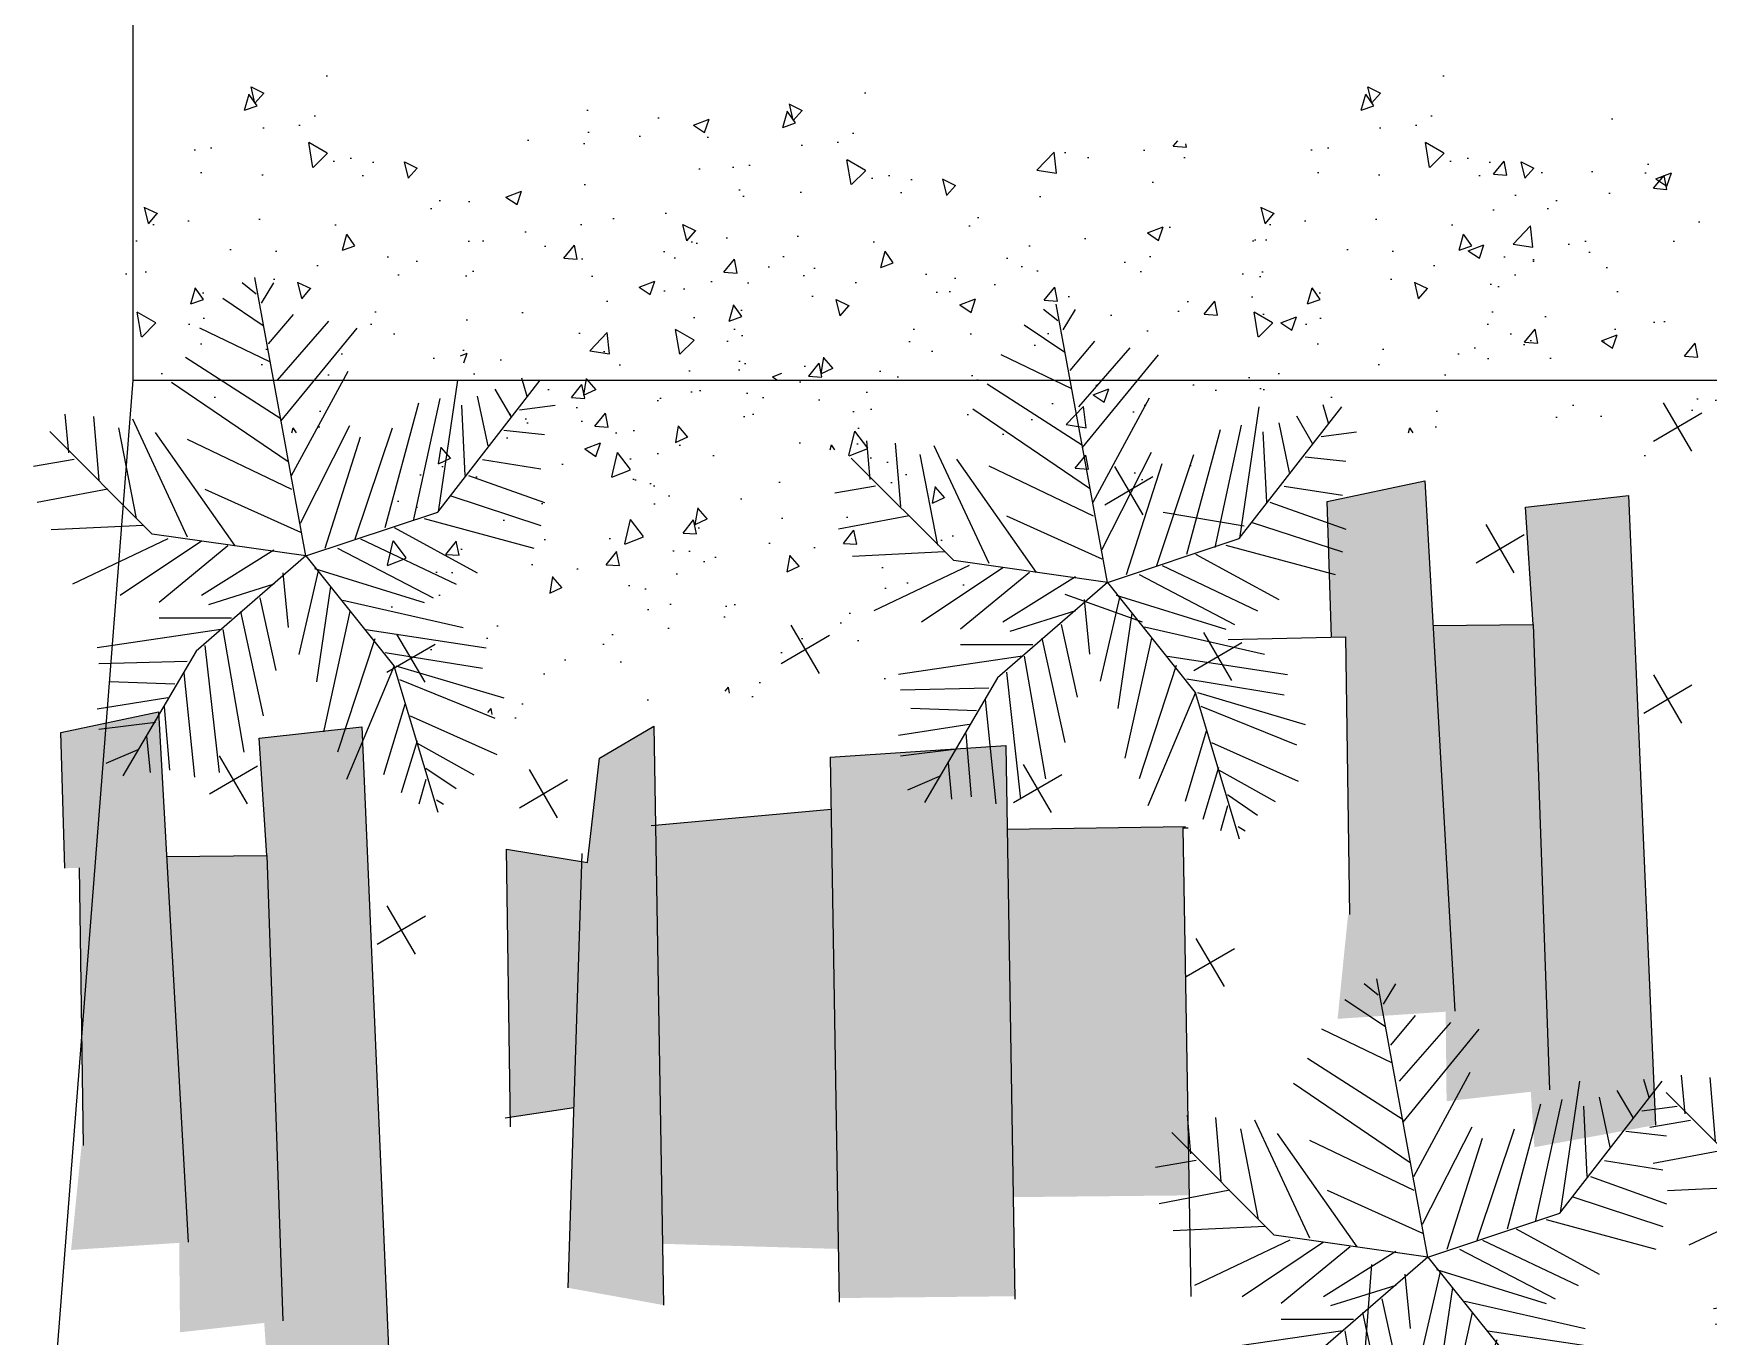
# Model space of a CAD drawing. Header units: millimetres. Extents: x 1933 to 24107, y 1228 to 18074.
# Drawn here: x 6385 to 8291, y 2674 to 4156 of the extents above; entities that cross this region are included whole.
import ezdxf

# ---------------------------------------------------------------- set-up
doc = ezdxf.new("R2010")
doc.units = ezdxf.units.MM
doc.styles.add('ATTR', font='romans.shx', dxfattribs={"width": 0.8, "height": 0.470416})

# ---------------------------------------------------------------- blocks, each defined once
blk = doc.blocks.new('fff')
at = {"color": 93}
for p, q in [((80686.8, 24306.7), (80654.6, 24332.5)), ((80799.9, 23710.9), (80683.3, 24344.1)), ((80698.9, 24286.1), (80727, 24332.5)), ((80702.9, 24234.5), (80610.4, 24296.4)), ((80715, 24193.2), (80771.3, 24260.3)), ((80735.1, 24110.7), (80851.8, 24244.8)), ((80719, 24152), (80558.1, 24229.3)), ((80743.1, 24017.9), (80916.2, 24229.3)), ((80743.1, 24023), (80525.9, 24162.3)), ((80767.3, 23894.1), (80896, 24131.3)), ((80759.2, 23925), (80493.7, 24105.5)), ((81099.8, 23810.9), (81333.1, 24110.8)), ((81101.3, 23811.5), (81145.5, 24110.7)), ((81290.4, 24115.9), (81302.4, 24074.6)), ((80980.5, 23775.4), (81057, 24059.1)), ((81044.9, 23790.9), (81105.3, 24069.4)), ((81153.6, 24054), (81161.6, 23894.1)), ((81189.8, 24074.6), (81213.9, 23961.1)), ((81230, 24090.1), (81266.2, 24028.2)), ((81286.3, 24043.6), (81366.8, 24054)), ((80260.3, 23945.6), (80252.3, 24033.3)), ((80316.6, 24028.2), (80328.7, 23883.7)), ((80405.2, 24023), (80529.9, 23754.8)), ((80450.1, 23760.9), (80216.8, 23994.2)), ((80373, 24002.4), (80413.2, 23796.1)), ((80638.5, 23734.2), (80457.5, 23992.1)), ((80787.4, 23785.7), (80900.1, 24007.5)), ((80843.7, 23729), (80924.2, 23981.7)), ((80912.1, 23749.6), (80996.6, 24002.4)), ((81250.1, 23997.2), (81342.7, 23986.9)), ((80529.9, 23976.6), (80767.3, 23863.1)), ((80272.4, 23930.2), (80179.8, 23914.7)), ((81201.8, 23930.2), (81334.6, 23909.5)), ((81169.6, 23894.1), (81342.7, 23832.2)), ((80348.8, 23863.1), (80187.9, 23832.2)), ((80570.1, 23863.1), (80787.4, 23765.1)), ((81129.4, 23847.6), (81334.6, 23780.6)), ((80799.9, 23710.9), (81099.8, 23810.9)), ((81069.1, 23796.1), (81318.5, 23729)), ((80429.3, 23780.6), (80220.1, 23770.3)), ((80485.6, 23749.6), (80268.4, 23646.5)), ((80799.9, 23710.9), (80450.1, 23760.9)), ((80924.2, 23749.6), (81141.5, 23646.5)), ((81000.7, 23775.4), (81189.8, 23672.3)), ((80562.1, 23744.5), (80377, 23620.7)), ((80622.4, 23734.2), (80465.5, 23605.2)), ((80799.9, 23710.9), (80550, 23494.4)), ((80727, 23723.8), (80562.1, 23620.7)), ((80799.9, 23710.9), (80999.9, 23461)), ((80871.9, 23729), (81089.2, 23615.5)), ((80827.6, 23677.4), (80783.4, 23486.6)), ((80819.6, 23682.6), (81069.1, 23605.2)), ((80727, 23646.5), (80578.2, 23600)), ((80747.2, 23672.3), (80759.2, 23548.5)), ((80855.8, 23641.3), (80823.6, 23424.7)), ((80694.9, 23615.5), (80731.1, 23450.4)), ((80884, 23610.4), (81157.6, 23548.5)), ((80630.5, 23569.1), (80465.5, 23569.1)), ((80650.6, 23584.6), (80702.9, 23347.3)), ((80900.1, 23584.6), (80839.7, 23311.2)), ((80606.3, 23543.3), (80324.7, 23502)), ((80610.4, 23543.3), (80658.7, 23264.7)), ((80956.4, 23522.7), (80871.9, 23264.7)), ((80936.3, 23543.3), (81209.9, 23502)), ((80550, 23494.4), (80383.4, 23211.1)), ((80570.1, 23507.2), (80602.3, 23218.3)), ((80980.5, 23491.7), (81201.8, 23455.6)), ((80529.9, 23471.1), (80328.7, 23465.9)), ((80521.8, 23445.3), (80546, 23208)), ((81000.7, 23460.8), (80892, 23202.8)), ((80999.9, 23461), (81099.8, 23127.8)), ((81004.7, 23460.8), (81250.1, 23388.5)), ((80501.7, 23419.5), (80352.8, 23424.7)), ((81012.7, 23429.8), (81230, 23342.1)), ((80485.6, 23388.5), (80324.7, 23362.8)), ((80477.6, 23367.9), (80489.7, 23223.5)), ((81024.8, 23373.1), (80976.5, 23213.2)), ((80457.5, 23331.8), (80328.7, 23316.3)), ((81036.9, 23347.3), (81234, 23259.6)), ((80437.3, 23300.9), (80445.4, 23218.3)), ((80417.2, 23269.9), (80344.8, 23239)), ((81053, 23290.5), (81016.7, 23171.9)), ((81053, 23285.4), (81181.7, 23213.2)), ((81073.1, 23228.6), (81141.5, 23182.2)), ((81073.1, 23202.8), (81057, 23146.1)), ((81097.2, 23156.4), (81113.3, 23146.1))]:
    blk.add_line(p, q, dxfattribs=at)
at = {"color": 93, "style": 'ATTR', "width": 0.8, "flags": 9}
blk.add_attdef('ESTCODE', (80799.9, 23710.9), '', height=0.00304, dxfattribs=at)

msp = doc.modelspace()

# ---------------------------------------------------------------- hatches: boundary and pattern name
at = {"lineweight": 25}
h = msp.add_hatch(dxfattribs=at)
h.set_pattern_fill('AR-CONC', color=6, angle=53.5021, style=0)
h.set_pattern_definition([(103.5021, (-37256.25, -77474.85), (121.1753, 136.9739), [19.05, -209.55]), (48.5021, (-37256.25, -77474.85), (-174.54856, 85.30825), [15.24, -167.64]), (153.9531, (-37246.15, -77463.44), (-53.37216, 222.28218), [16.19, -178.09]), (99.6863, (-37297.08, -77444.64), (195.03293, 192.90817), [28.575, -314.325]), (150.1377, (-37280.83, -77428.56), (-57.6937, 338.0113), [24.285, -267.135]), (44.6861, (-37297.08, -77444.64), (-57.6931, 338.0113), [22.86, -251.46]), (74.5021, (-37271.77, -77431.77), (172.38858, 61.05312), [19.05, -209.55]), (19.5021, (-37271.77, -77431.77), (-111.30535, 159.2351), [15.24, -167.64]), (124.9535, (-37257.4, -77426.69), (61.08266, 220.28813), [16.19, -178.09]), (91.0021, (-37256.25, -77474.854), (-66.134912, 52.775633), [0, -165.608, 0, -170.18, 0, -168.275]), (61.0021, (-37256.25, -77474.85), (-40.78914, 113.30164), [0, -97.028, 0, -161.798, 0, -64.135]), (21.0021, (-37289.94, -77520.39), (85.253593, 105.59097), [0, -63.5, 0, -198.12, 0, -262.89]), (11.0021, (-37305.04, -77540.8), (67.66643, 134.2014), [0, -82.55, 0, -131.572, 0, -186.69])])
edge = h.paths.add_edge_path()
edge.add_arc((6681.5, 3909), 207.5, 53.5021, 413.5021)
h = msp.add_hatch(dxfattribs=at)
h.set_pattern_fill('AR-CONC', color=6, angle=53.5021, style=0)
h.set_pattern_definition([(103.5021, (-35985.51, -77474.85), (121.1753, 136.9739), [19.05, -209.55]), (48.5021, (-35985.51, -77474.85), (-174.54856, 85.30825), [15.24, -167.64]), (153.9531, (-35975.42, -77463.44), (-53.37216, 222.28218), [16.19, -178.09]), (99.6863, (-36026.35, -77444.64), (195.03293, 192.90817), [28.575, -314.325]), (150.1377, (-36010.1, -77428.56), (-57.6937, 338.0113), [24.285, -267.135]), (44.6861, (-36026.35, -77444.64), (-57.6931, 338.0113), [22.86, -251.46]), (74.5021, (-36001.03, -77431.77), (172.38858, 61.05312), [19.05, -209.55]), (19.5021, (-36001.03, -77431.77), (-111.30535, 159.2351), [15.24, -167.64]), (124.9535, (-35986.67, -77426.69), (61.08266, 220.28813), [16.19, -178.09]), (91.0021, (-35985.515, -77474.854), (-66.134912, 52.775633), [0, -165.608, 0, -170.18, 0, -168.275]), (61.0021, (-35985.515, -77474.85), (-40.78914, 113.30164), [0, -97.028, 0, -161.798, 0, -64.135]), (21.0021, (-36019.205, -77520.39), (85.253593, 105.59097), [0, -63.5, 0, -198.12, 0, -262.89]), (11.0021, (-36034.31, -77540.8), (67.66643, 134.2014), [0, -82.55, 0, -131.572, 0, -186.69])])
edge = h.paths.add_edge_path()
edge.add_arc((7952.3, 3909), 207.5, 53.5021, 413.5021)
at = {"lineweight": 25, "true_color": 0x000000}
h = msp.add_hatch(dxfattribs=at)
h.set_pattern_fill('AR-CONC', color=18, style=0)
edge = h.paths.add_edge_path()
edge.add_arc((7058.9, 3876.5), 207.5, 0, 360)
at = {"lineweight": 25}
h = msp.add_hatch(dxfattribs=at)
h.set_pattern_fill('AR-CONC', color=6, angle=53.5021, style=0)
h.set_pattern_definition([(103.5021, (-36643.69, -77494.39), (121.1753, 136.9739), [19.05, -209.55]), (48.5021, (-36643.69, -77494.39), (-174.54856, 85.30825), [15.24, -167.64]), (153.9531, (-36633.59, -77482.98), (-53.37216, 222.28218), [16.19, -178.09]), (99.6863, (-36684.53, -77464.17), (195.03293, 192.90817), [28.575, -314.325]), (150.1377, (-36668.27, -77448.1), (-57.6937, 338.0113), [24.285, -267.135]), (44.6861, (-36684.53, -77464.17), (-57.6931, 338.0113), [22.86, -251.46]), (74.5021, (-36659.21, -77451.31), (172.38858, 61.05312), [19.05, -209.55]), (19.5021, (-36659.2, -77451.31), (-111.30535, 159.2351), [15.24, -167.64]), (124.9535, (-36644.84, -77446.22), (61.08266, 220.28813), [16.19, -178.09]), (91.0021, (-36643.69, -77494.39), (-66.134912, 52.775633), [0, -165.608, 0, -170.18, 0, -168.275]), (61.0021, (-36643.69, -77494.39), (-40.78914, 113.30164), [0, -97.028, 0, -161.798, 0, -64.135]), (21.0021, (-36677.38, -77539.924), (85.253593, 105.59097), [0, -63.5, 0, -198.12, 0, -262.89]), (11.0021, (-36692.49, -77560.34), (67.66643, 134.2014), [0, -82.55, 0, -131.572, 0, -186.69])])
edge = h.paths.add_edge_path()
edge.add_arc((7294.1, 3889.4), 207.5, 53.5021, 413.5021)
at = {"lineweight": 25, "true_color": 0x000000}
h = msp.add_hatch(dxfattribs=at)
h.set_pattern_fill('AR-CONC', color=18, style=0)
edge = h.paths.add_edge_path()
edge.add_arc((8194.4, 3876.5), 207.5, 0, 360)
h = msp.add_hatch(dxfattribs=at)
h.set_pattern_fill('AR-CONC', color=18, style=0)
edge = h.paths.add_edge_path()
edge.add_arc((7617, 3838), 207.5, 0, 360)
at = {"lineweight": 25}
h = msp.add_hatch(dxfattribs=at)
h.set_pattern_fill('AR-CONC', color=151, angle=30.3197, style=0)
h.set_pattern_definition([(80.31973, (-65171.39, -53919.06), (165.31221, 78.2124), [19.05, -209.55]), (25.31973, (-65171.39, -53919.06), (-126.87254, 147.1328), [15.24, -167.64]), (130.77073, (-65157.61, -53912.54), (38.4407, 225.34477), [16.19, -178.09]), (76.50393, (-65197.03, -53875.2), (255.22533, 100.5556), [28.575, -314.325]), (126.95533, (-65175.76, -53866.83), (80.0259, 333.4307), [24.285, -267.135]), (21.50373, (-65197.03, -53875.2), (80.0264, 333.4305), [22.86, -251.46]), (51.31973, (-65168.7, -53873.35), (182.50345, -11.73884), [19.05, -209.55]), (356.31973, (-65168.7, -53873.35), (-39.63383, 190.19426), [15.24, -167.64]), (101.77113, (-65153.49, -53874.32), (142.86905, 178.45556), [16.19, -178.09]), (67.819734, (-65171.386, -53919.056), (-40.019346, 74.54895), [0, -165.608, 0, -170.18, 0, -168.275]), (37.81973, (-65171.39, -53919.06), (7.10653, 120.21028), [0, -97.028, 0, -161.798, 0, -64.135]), (357.81973, (-65220.28, -53947.65), (119.93676, 63.50434), [0, -63.5, 0, -198.12, 0, -262.89]), (347.81973, (-65242.21, -53960.47), (115.0324, 96.72801), [0, -82.55, 0, -131.572, 0, -186.69])])
edge = h.paths.add_edge_path()
edge.add_arc((7256.2, 3597), 207.5, 30.3197, 390.3197)
h = msp.add_hatch(dxfattribs=at)
h.set_pattern_fill('AR-CONC', color=6, angle=30.3197, style=0)
h.set_pattern_definition([(80.31973, (-65441.36, -53943.32), (165.31221, 78.2124), [19.05, -209.55]), (25.31973, (-65441.36, -53943.32), (-126.87254, 147.1328), [15.24, -167.64]), (130.77073, (-65427.58, -53936.8), (38.4407, 225.34477), [16.19, -178.09]), (76.50393, (-65467, -53899.47), (255.22533, 100.5556), [28.575, -314.325]), (126.95533, (-65445.73, -53891.1), (80.0259, 333.4307), [24.285, -267.135]), (21.50373, (-65467, -53899.47), (80.0264, 333.4305), [22.86, -251.46]), (51.31973, (-65438.67, -53897.61), (182.50345, -11.73884), [19.05, -209.55]), (356.31973, (-65438.67, -53897.6), (-39.63383, 190.19426), [15.24, -167.64]), (101.77113, (-65423.46, -53898.59), (142.86905, 178.45556), [16.19, -178.09]), (67.819734, (-65441.36, -53943.32), (-40.019346, 74.54895), [0, -165.608, 0, -170.18, 0, -168.275]), (37.81973, (-65441.36, -53943.32), (7.10653, 120.21028), [0, -97.028, 0, -161.798, 0, -64.135]), (357.81973, (-65490.25, -53971.914), (119.93676, 63.50434), [0, -63.5, 0, -198.12, 0, -262.89]), (347.81973, (-65512.18, -53984.74), (115.0324, 96.72801), [0, -82.55, 0, -131.572, 0, -186.69])])
edge = h.paths.add_edge_path()
edge.add_arc((6986.2, 3572.8), 207.5, 30.3197, 390.3197)
h = msp.add_hatch(color=30)
h.paths.add_polyline_path([(8199.8, 3629.9), (8082.7, 3616.8), (8091.4, 3483.4), (8109.9, 2954.2), (8088.6, 2951.9), (8092.7, 2888.8), (8230.4, 2914)])
h.paths.add_polyline_path([(8091.4, 3483.4), (7977.5, 3482.2), (8002.2, 3043.6), (7991.8, 3042.9), (7992.8, 2941.1), (8109.9, 2954.2)])
h.paths.add_polyline_path([(7968.2, 3646.7), (7857.1, 3623.3), (7861.7, 3469), (7877.9, 3469.3), (7882.5, 3153.5), (7880.7, 3153.4), (7868.8, 3034.8), (8002.2, 3043.6)])
h = msp.add_hatch(color=30)
h.paths.add_polyline_path([(6758.6, 3367), (6641.5, 3353.9), (6650.2, 3220.5), (6668.7, 2691.3), (6647.4, 2689), (6651.5, 2625.9), (6789.2, 2651.1)])
h.paths.add_polyline_path([(6650.2, 3220.5), (6536.3, 3219.3), (6561, 2780.7), (6550.6, 2780), (6551.6, 2678.3), (6668.7, 2691.3)])
h.paths.add_polyline_path([(6527, 3383.8), (6415.9, 3360.4), (6420.5, 3206.1), (6436.7, 3206.4), (6441.3, 2890.6), (6439.5, 2890.5), (6427.6, 2771.9), (6561, 2780.7)])
h = msp.add_hatch(color=30)
h.set_gradient(color1=(250, 136, 5), one_color=1, tint=1, name='INVCURVED')
h.paths.add_polyline_path([(7692.8, 3252.9), (7492.9, 3250.1), (7499.7, 2832), (7699.7, 2834)])
h.paths.add_polyline_path([(7090.9, 3367.5), (7028.9, 3331.2), (7015.2, 3212.5), (7008.9, 3213.5), (6993.2, 2728.8), (7101.7, 2709.2)])
h.paths.add_polyline_path([(7008.9, 3213.5), (6923.1, 3227.8), (6927.5, 2923.2), (6999.8, 2934.1)], flags=17)
h = msp.add_hatch(color=30)
h.paths.add_polyline_path([(7491.3, 3345.7), (7291.5, 3332.5), (7301.6, 2717.2), (7501.6, 2719.3)])
h.paths.add_polyline_path([(7292.5, 3273.2), (7092.7, 3255.2), (7100.5, 2778.9), (7300.7, 2773.1)])

# ---------------------------------------------------------------- linework, layer by layer
for p, q in [((6497.8, 8147), (6497.8, 3761.3)), ((6497.8, 3761.3), (6410.6, 2645.5)), ((6497.8, 3761.3), (9448.4, 3761.3)), ((7692.8, 3252.1), (7698.7, 3252.2)), ((7894.7, 2588.1), (7907.6, 2755.4))]:
    msp.add_line(p, q)
at = {"color": 74}
for p, q in [((8228.2, 3691.9), (8283.1, 3723.9)), ((8271.7, 3680.5), (8239.6, 3735.3)), ((7647.4, 3608.1), (7615.3, 3662.9)), ((7603.9, 3619.4), (7658.7, 3651.5)), ((8026.3, 3553.6), (8081.1, 3585.6)), ((8069.7, 3542.2), (8037.7, 3597)), ((6830.5, 3417.6), (6798.4, 3472.4)), ((7235.7, 3439), (7290.5, 3471.1)), ((7279.1, 3427.7), (7247.1, 3482.5)), ((7748.5, 3419.6), (7716.5, 3474.4)), ((6787, 3429), (6841.9, 3461)), ((7705.1, 3431), (7759.9, 3463)), ((8217.2, 3382.6), (8272, 3414.7)), ((8260.6, 3371.2), (8228.6, 3426.1)), ((6585.1, 3290.7), (6639.9, 3322.7)), ((6628.5, 3279.3), (6596.5, 3334.1)), ((6981.2, 3263.5), (6949.1, 3318.3)), ((7543.4, 3269.4), (7511.4, 3324.2)), ((6937.8, 3274.9), (6992.6, 3306.9)), ((7500, 3280.7), (7554.8, 3312.8)), ((6776, 3119.7), (6830.8, 3151.8)), ((6819.4, 3108.3), (6787.4, 3163.2)), ((7740, 3071.4), (7707.9, 3126.3)), ((7696.5, 3082.8), (7751.4, 3114.9))]:
    msp.add_line(p, q, dxfattribs=at)
at = {"color": 32, "true_color": 0xe07000}
for p, q in [((7857.1, 3623.3), (7968.2, 3646.7)), ((7968.2, 3646.7), (8002.2, 3043.6)), ((7861.7, 3469), (7857.1, 3623.3)), ((8082.7, 3616.8), (8199.8, 3629.9)), ((8199.8, 3629.9), (8230.4, 2914)), ((7670.3, 3611), (7762.5, 3595.7)), ((8091.4, 3483.4), (8082.7, 3616.8)), ((7558.5, 3517.9), (7646.3, 3486.2)), ((7744.3, 3466.3), (7877.9, 3469.3)), ((7877.9, 3469.3), (7882.5, 3153.5)), ((7977.5, 3482.2), (8091.4, 3483.4)), ((8091.4, 3483.4), (8109.9, 2954.2)), ((6415.9, 3360.4), (6527, 3383.8)), ((6527, 3383.8), (6561, 2780.7)), ((6420.5, 3206.1), (6415.9, 3360.4)), ((6641.5, 3353.9), (6758.6, 3367)), ((6758.6, 3367), (6789.2, 2651.1)), ((7028.9, 3331.2), (7090.9, 3367.5)), ((7090.9, 3367.5), (7101.7, 2709.2)), ((6650.2, 3220.5), (6641.5, 3353.9)), ((7291.5, 3332.5), (7491.3, 3345.7)), ((7491.3, 3345.7), (7501.6, 2715.8)), ((7015.2, 3212.5), (7028.9, 3331.2)), ((7291.5, 3332.5), (7301.7, 2712.5)), ((7087.5, 3254.7), (7292.5, 3273.2)), ((7695.6, 3253), (7492.9, 3250.1)), ((7692.8, 3252.1), (7701.6, 2719)), ((6927.6, 2912), (6923.1, 3227.8)), ((6923.1, 3227.8), (7015.2, 3212.5)), ((6993.2, 2728.8), (7009.2, 3222.8)), ((6436.7, 3206.4), (6441.3, 2890.6)), ((6536.3, 3219.3), (6650.2, 3220.5)), ((6650.2, 3220.5), (6668.7, 2691.3)), ((6921.6, 2922.3), (6999.8, 2934.1))]:
    msp.add_line(p, q, dxfattribs=at)

# ---------------------------------------------------------------- block references
at = {"color": 92, "xscale": 0.4999999999881766, "yscale": 0.4999999999881766, "zscale": 0.4999999999881766}
for p in [(-33705.1, -8294.2), (-32793.1, -8324.5), (-31865.9, -9046), (-32428.3, -9091.6)]:
    msp.add_blockref('fff', p, dxfattribs=at)

doc.saveas('drawing.dxf')
